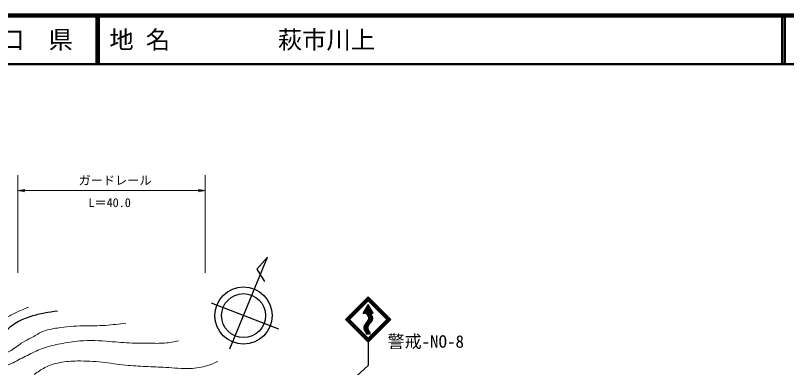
# Model space of a CAD drawing. Units: millimetres, scale not verified. Extents: x 40000 to 680000, y 20000 to 380000.
# Drawn here: x 351067 to 509638, y 307538 to 380000 of the extents above; entities that cross this region are included whole.
import ezdxf
from ezdxf.enums import TextEntityAlignment as Align

# ---------------------------------------------------------------- set-up
doc = ezdxf.new("R2010")
doc.units = ezdxf.units.MM
doc.header["$LTSCALE"] = 1000
for name, color, linetype, lineweight in [('M-BGD', 7, 'Continuous', 13), ('M-BMK-SRVR', 3, 'Continuous', 25), ('M-STR-STRC', 7, 'Continuous', 25), ('M-TTL', 2, 'Continuous', 140), ('M-TTL-LINE', 7, 'Continuous', 50), ('M-TTL-TXT', 7, 'Continuous', 13)]:
    doc.layers.add(name, color=color, linetype=linetype, lineweight=lineweight)
doc.styles.add('ＭＳ ゴシック', font='')
doc.styles.get('ＭＳ ゴシック').set_extended_font_data('MS Gothic')

# ---------------------------------------------------------------- blocks, each defined once
blk = doc.blocks.new('open_arrow')
at = {"color": 0, "linetype": 'Continuous', "lineweight": -2}
blk.add_lwpolyline([(7.5, 1.25), (0, 0), (7.5, -1.25)], dxfattribs=at)

msp = doc.modelspace()

# ---------------------------------------------------------------- linework, layer by layer
at = {"layer": 'M-BGD'}
for points, knots in [([(341091, 310588), (341807, 311021), (342522, 311454), (343193, 311955), (343862, 312454), (344487, 313020), (345036, 313650), (345495, 314177), (345901, 314749), (346363, 315272), (346856, 315832), (347412, 316336), (347985, 316820), (348434, 317201), (348894, 317569), (349385, 317889), (350047, 318321), (350764, 318667), (351487, 318995), (352245, 319340), (353008, 319665), (353772, 319990)], [0, 0, 0, 0, 1, 1, 1, 2, 2, 2, 3, 3, 3, 4, 4, 4, 5, 5, 5, 6, 6, 6, 7, 7, 7, 7]), ([(344845, 309302), (345521, 309470), (346198, 309638), (346879, 309817), (348014, 310114), (349163, 310440), (350159, 311033), (350996, 311530), (351725, 312215), (352556, 312729), (353111, 313072), (353711, 313338), (354288, 313650), (355031, 314051), (355735, 314528), (356500, 314867), (357502, 315310), (358606, 315517), (359707, 315678), (361455, 315933), (363193, 316073), (364941, 316120), (366500, 316162), (368066, 316129), (369623, 316231), (371004, 316320), (372378, 316515), (373751, 316710)], [0, 0, 0, 0, 1, 1, 1, 2, 2, 2, 3, 3, 3, 4, 4, 4, 5, 5, 5, 6, 6, 6, 7, 7, 7, 8, 8, 8, 9, 9, 9, 9]), ([(347183, 307877), (347920, 307870), (348657, 307862), (349349, 308047), (349911, 308198), (350442, 308475), (350970, 308748), (351946, 309251), (352910, 309736), (353883, 310222), (354846, 310704), (355818, 311188), (356832, 311549), (357964, 311953), (359147, 312204), (360333, 312434), (361643, 312687), (362956, 312914), (364278, 313024), (366331, 313194), (368407, 313081), (370471, 312913), (371997, 312789), (373517, 312635), (375041, 312581), (376219, 312540), (377398, 312558), (378580, 312544), (379639, 312532), (380700, 312496), (381750, 312581), (382714, 312660), (383670, 312842), (384626, 313024)], [0, 0, 0, 0, 1, 1, 1, 2, 2, 2, 3, 3, 3, 4, 4, 4, 5, 5, 5, 6, 6, 6, 7, 7, 7, 8, 8, 8, 9, 9, 9, 10, 10, 10, 11, 11, 11, 11]), ([(354950, 306122), (355656, 306627), (356361, 307133), (357126, 307531), (358080, 308027), (359125, 308355), (360186, 308563), (361390, 308799), (362613, 308879), (363835, 308895), (365523, 308917), (367209, 308817), (368885, 308637), (370498, 308464), (372102, 308216), (373714, 308047), (375099, 307902), (376489, 307814), (377880, 307752), (379244, 307691), (380609, 307655), (381972, 307568), (383654, 307461), (385334, 307277), (387022, 307347), (388220, 307397), (389422, 307574), (390560, 307937), (391291, 308169), (391994, 308477), (392698, 308784)], [0, 0, 0, 0, 1, 1, 1, 2, 2, 2, 3, 3, 3, 4, 4, 4, 5, 5, 5, 6, 6, 6, 7, 7, 7, 8, 8, 8, 9, 9, 9, 10, 10, 10, 10])]:
    msp.add_open_spline(points, degree=3, knots=knots, dxfattribs=at)
at = {"layer": 'M-BGD', "lineweight": 25}
msp.add_open_spline([(343654, 310018), (344488, 310414), (345321, 310809), (346011, 311381), (346775, 312015), (347363, 312866), (347968, 313680), (348315, 314146), (348668, 314600), (349060, 315022), (349728, 315741), (350510, 316368), (351359, 316866), (352279, 317405), (353278, 317794), (354295, 318118), (355207, 318408), (356134, 318646), (357071, 318823), (357937, 318987), (358813, 319098), (359689, 319210)], degree=3, knots=[0, 0, 0, 0, 1, 1, 1, 2, 2, 2, 3, 3, 3, 4, 4, 4, 5, 5, 5, 6, 6, 6, 7, 7, 7, 7], dxfattribs=at)
at = {"layer": 'M-BMK-SRVR'}
for p, q in [((395140, 311384), (402881, 330261)), ((402881, 330261), (400717, 327778)), ((400717, 327778), (402253, 325248)), ((391304, 320884), (405130, 315483))]:
    msp.add_line(p, q, dxfattribs=at)
for radius in [5885, 4520]:
    msp.add_circle((397977, 318234), radius, dxfattribs=at)
at = {"layer": 'M-STR-STRC'}
for p, q in [((423612, 322085), (418946, 317418)), ((423612, 321944), (419087, 317418)), ((423612, 322085), (428279, 317418)), ((423612, 321944), (428138, 317418)), ((423612, 321803), (419228, 317418)), ((423612, 321661), (419370, 317418)), ((423683, 321590), (419441, 317348)), ((423754, 321520), (419511, 317277)), ((423825, 321449), (419582, 317206)), ((422595, 318751), (423612, 320512)), ((423400, 321449), (427643, 317206)), ((423471, 321520), (427714, 317277)), ((423519, 320351), (423706, 320351)), ((423542, 321590), (427784, 317348)), ((423577, 320451), (423648, 320451)), ((423612, 321803), (427997, 317418)), ((423612, 321661), (427855, 317418)), ((424630, 318751), (423612, 320512)), ((422595, 318751), (424630, 318751)), ((422631, 318813), (423599, 319781)), ((423131, 318813), (422631, 318813)), ((422669, 318851), (424572, 318851)), ((422769, 318951), (424514, 318951)), ((422826, 319151), (424399, 319151)), ((422869, 319051), (424456, 319051)), ((422884, 319251), (424341, 319251)), ((422942, 319351), (424283, 319351)), ((423000, 319451), (424225, 319451)), ((423057, 319551), (424168, 319551)), ((423112, 318751), (424112, 318751)), ((423115, 319651), (424110, 319651)), ((423173, 319751), (424052, 319751)), ((423231, 319851), (423994, 319851)), ((423288, 319951), (423937, 319951)), ((423346, 320051), (423879, 320051)), ((423404, 320151), (423821, 320151)), ((423461, 320251), (423763, 320251)), ((424630, 318751), (423599, 319781)), ((424130, 318751), (424130, 318748)), ((418946, 317418), (423612, 312752)), ((419087, 317418), (423612, 312893)), ((419228, 317418), (423612, 313034)), ((419370, 317418), (423612, 313176)), ((419441, 317489), (423683, 313247)), ((419511, 317560), (423754, 313317)), ((419582, 317631), (423825, 313388)), ((423188, 318651), (424182, 318651)), ((423263, 318551), (424252, 318551)), ((423327, 318451), (424322, 318451)), ((423398, 318351), (424383, 318351)), ((427643, 317631), (423400, 313388)), ((423415, 317151), (424396, 317151)), ((423460, 318251), (424450, 318251)), ((427714, 317560), (423471, 313317)), ((423476, 317251), (424458, 317251)), ((423507, 318151), (424498, 318151)), ((423514, 317351), (424504, 317351)), ((427784, 317489), (423542, 313247)), ((423546, 318051), (424545, 318051)), ((423559, 317451), (424544, 317451)), ((423579, 317951), (424577, 317951)), ((423586, 317551), (424579, 317551)), ((423600, 317851), (424593, 317851)), ((423600, 317651), (424595, 317651)), ((428279, 317418), (423612, 312752)), ((428138, 317418), (423612, 312893)), ((427997, 317418), (423612, 313034)), ((427855, 317418), (423612, 313176)), ((423614, 317751), (424614, 317751)), ((422617, 315751), (423614, 315751)), ((422634, 315651), (423625, 315651)), ((422636, 315851), (423628, 315851)), ((422654, 315951), (423648, 315951)), ((422691, 316051), (423677, 316051)), ((422743, 316151), (423723, 316151)), ((422789, 316251), (423772, 316251)), ((422856, 316351), (423837, 316351)), ((422920, 316451), (423898, 316451)), ((422991, 316551), (423968, 316551)), ((423068, 316651), (424048, 316651)), ((423138, 316751), (424112, 316751)), ((423213, 316851), (424192, 316851)), ((423288, 316951), (424268, 316951)), ((423357, 317051), (424327, 317051)), ((422649, 315551), (423640, 315551)), ((422678, 315451), (423672, 315451)), ((422724, 315351), (423719, 315351)), ((422772, 315251), (423764, 315251)), ((422838, 315151), (423826, 315151)), ((422904, 315051), (423888, 315051)), ((422973, 314951), (423957, 314951)), ((423041, 314851), (424031, 314851)), ((423112, 314751), (424080, 314751)), ((423133, 314651), (424112, 314651)), ((423150, 314551), (424112, 314551)), ((423191, 314451), (424112, 314451)), ((423612, 312752), (423612, 307952)), ((423612, 307952), (401924, 288388))]:
    msp.add_line(p, q, dxfattribs=at)
at = {"layer": 'M-TTL'}
msp.add_line((680000, 380000), (40000, 380000), dxfattribs=at)
at = {"layer": 'M-TTL-LINE'}
for p, q in [((367750, 380000), (367750, 370000)), ((368250, 380000), (368250, 370000)), ((508747, 380000), (508747, 370000)), ((509247, 380000), (509247, 370000)), ((40000, 370000), (680000, 370000))]:
    msp.add_line(p, q, dxfattribs=at)
at = {"layer": 'M-TTL-TXT'}
for p, q in [((351542, 347117), (351542, 327001)), ((390064, 347117), (390064, 327022)), ((351542, 343958), (390064, 343958))]:
    msp.add_line(p, q, dxfattribs=at)

# ---------------------------------------------------------------- block references
at = {"layer": 'M-TTL-TXT', "xscale": 193, "yscale": 193}
msp.add_blockref('open_arrow', (351542, 343958), dxfattribs=at)
at = {"layer": 'M-TTL-TXT', "xscale": 193, "yscale": 193, "rotation": 180}
msp.add_blockref('open_arrow', (390064, 343958), dxfattribs=at)

# ---------------------------------------------------------------- texts
at = {"layer": 'M-STR-STRC', "style": 'ＭＳ ゴシック'}
msp.add_text('警戒-NO-8', height=2566, dxfattribs=at).set_placement((427581, 310853), align=Align.BOTTOM_LEFT)
at = {"layer": 'M-TTL-TXT', "style": 'ＭＳ ゴシック'}
msp.add_text('山\u3000口\u3000県', height=3666, dxfattribs=at).set_placement((350375, 375000), align=Align.MIDDLE_CENTER)
for s, p in [('地 名', (370380, 375000)), ('萩市川上', (405024, 375000))]:
    msp.add_text(s, height=3666, dxfattribs=at).set_placement(p, align=Align.MIDDLE_LEFT)
for s, p in [('ガードレール', (364050, 344600)), ('L＝40.0', (366067, 340009))]:
    msp.add_text(s, height=1833, dxfattribs=at).set_placement(p, align=Align.BOTTOM_LEFT)

doc.saveas('drawing.dxf')
